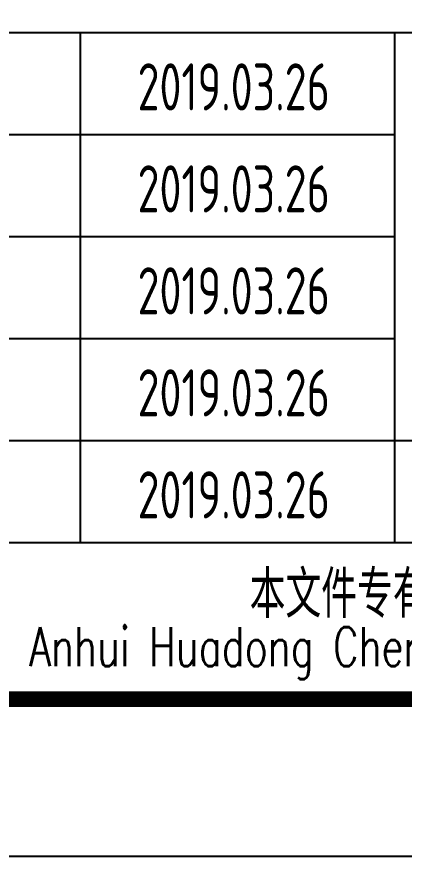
# Model space of a CAD drawing. Extents: x 4414382 to 4540065, y -615151 to -235742.
# Drawn here: x 4516155 to 4518623, y -485691 to -480341 of the extents above; entities that cross this region are included whole.
import ezdxf
from ezdxf.enums import TextEntityAlignment as Align

# ---------------------------------------------------------------- set-up
doc = ezdxf.new("R2010")
doc.units = 0
doc.header["$LTSCALE"] = 1000
doc.header["$MEASUREMENT"] = 0
doc.layers.get('0').update_dxf_attribs({"linetype": 'CONTINUOUS'})
doc.layers.add('PUB_TITLE', color=4, linetype='CONTINUOUS')
doc.styles.add('AHD', font='sceie.shx', dxfattribs={"width": 0.7, "bigfont": 'sceic.shx'})
doc.styles.add('ECEC_TQ', font='txt_l.shx', dxfattribs={"bigfont": 'hztxt_l.shx'})
doc.styles.add('sceie', font='sceie.shx', dxfattribs={"bigfont": 'sceic.shx'})

msp = doc.modelspace()

# ---------------------------------------------------------------- linework, layer by layer
for p, q in [((4513062.2, -480440.7), (4524062.2, -480440.7)), ((4516562.2, -483690.7), (4516562.2, -480440.7)), ((4516562.2, -483690.7), (4516562.2, -480440.7)), ((4518562.2, -483690.7), (4518562.2, -480440.7)), ((4518562.2, -483690.7), (4518562.2, -480440.7)), ((4513062.2, -481090.7), (4518562.2, -481090.7)), ((4513062.2, -481740.7), (4518562.2, -481740.7)), ((4513062.2, -482390.7), (4518562.2, -482390.7)), ((4513062.2, -483040.7), (4518562.2, -483040.7)), ((4518562.2, -483040.7), (4531062.2, -483040.7)), ((4513062.2, -483690.7), (4531062.2, -483690.7)), ((4513062.2, -484690.7), (4531062.2, -484690.7))]:
    msp.add_line(p, q)
at = {"layer": 'PUB_TITLE', "color": 4}
msp.add_lwpolyline([(4447962.2, -485690.7), (4532062.2, -485690.7), (4532062.2, -426290.7), (4447962.2, -426290.7)], close=True, dxfattribs=at)
at = {"layer": 'PUB_TITLE', "color": 4, "const_width": 100}
msp.add_lwpolyline([(4450462.2, -484690.7), (4531062.2, -484690.7), (4531062.2, -427290.7), (4450462.2, -427290.7)], close=True, dxfattribs=at)

# ---------------------------------------------------------------- texts
for s, height, style, width, p in [('2019.03.26', 300, 'AHD', 0.8, (4517537, -480787.4)), ('2019.03.26', 300, 'AHD', 0.8, (4517537, -481437.4)), ('2019.03.26', 300, 'AHD', 0.8, (4517537, -482087.4)), ('2019.03.26', 300, 'AHD', 0.8, (4517537, -482737.4)), ('2019.03.26', 300, 'AHD', 0.8, (4517537, -483387.4)), ('本文件专有权属安徽华东化工医药工程有限责任公司所有,未经许可不得复制或转让给第三方', 300, 'sceie', 0.8, (4522233.3, -484039.7)), ('The proprietary right of this document belongs to Anhui Huadong Chemical And Medical Engineering  Co.,Ltd.  and any replication or transfer to the 3rd. side is forbidden without its permission. ', 250, 'ECEC_TQ', 0.72, (4522062.2, -484390.7))]:
    msp.add_text(s, height=height, dxfattribs=dict(style=style, width=width)).set_placement(p, align=Align.MIDDLE)

doc.saveas('drawing.dxf')
